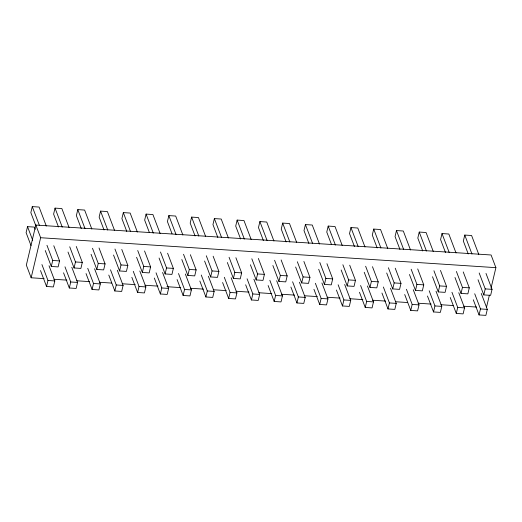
<?xml version="1.0" encoding="UTF-8"?>
<svg xmlns="http://www.w3.org/2000/svg" width="522" height="522" viewBox="0 0 522 522"><rect width="100%" height="100%" fill="white"/><g stroke="black" fill="none" stroke-linecap="round" stroke-linejoin="round"><path stroke-width="0.78" d="M35.215 229.367L34.354 227.09L27.522 226.646L26.1 232.649L31 245.542M46.301 226.026L39.098 207.064L32.266 206.614L30.844 212.624L35.744 225.517M491.058 288.079L495.9 267.662L491.085 254.99L35.829 225.054L26.335 265.111L31.15 277.776L44.155 278.631M31.15 277.776L40.638 237.719L35.829 225.054M69.061 227.52L61.864 208.565L55.032 208.115L53.609 214.118L58.503 227.011M49.042 265.77L54.803 280.934L53.381 286.943L46.549 286.493L47.978 280.484L41.93 264.563M53.792 245.738L59.547 260.909L58.125 266.912L51.3 266.468L52.722 260.458L46.96 245.288M91.826 229.014L84.623 210.059L77.798 209.609L76.369 215.619L81.269 228.512M71.808 267.264L77.569 282.428L76.147 288.438L69.315 287.987L70.738 281.984L64.976 266.814M76.264 246.475L82.313 262.403L80.89 268.412L74.059 267.962L75.481 261.953L69.726 246.789M114.586 230.515L107.388 211.554L100.557 211.11L99.134 217.113L104.035 230.006M94.567 268.758L100.328 283.929L98.906 289.938L92.081 289.488L93.503 283.479L87.742 268.315M99.03 247.976L105.079 263.897L103.65 269.907L96.824 269.456L98.247 263.453L92.485 248.283M137.351 232.009L130.148 213.054L123.322 212.604L121.9 218.614L126.794 231.5M117.333 270.259L123.094 285.423L121.672 291.433L114.84 290.982L116.262 284.973L110.501 269.809M121.789 249.47L127.838 265.398L126.415 271.407L119.584 270.957L121.013 264.948L114.964 249.02M160.117 233.51L152.913 214.549L146.082 214.098L144.659 220.108L149.272 232.244M139.805 270.996L145.86 286.924L144.431 292.927L137.606 292.483L139.028 286.474L133.267 271.303M144.555 250.971L150.604 266.892L149.181 272.902L142.349 272.451L143.772 266.442L137.723 250.521M182.876 235.004L175.679 216.049L168.847 215.599L167.425 221.609L172.032 233.739M162.57 272.491L168.619 288.418L167.197 294.428L160.365 293.977L161.794 287.968L156.032 272.804M167.601 253.222L173.363 268.393L171.94 274.396L165.115 273.952L166.538 267.943L160.489 252.015M205.642 236.499L198.438 217.543L191.613 217.093L190.184 223.103L195.084 235.996M185.336 273.991L191.385 289.912L189.956 295.922L183.131 295.472L184.553 289.469L178.504 273.541M190.367 254.723L196.128 269.887L194.706 275.897L187.874 275.446L189.297 269.437L183.535 254.273M228.401 237.999L221.204 219.038L214.372 218.594L212.95 224.597L217.844 237.49M208.382 276.249L214.144 291.413L212.722 297.423L205.89 296.972L207.319 290.963L201.27 275.035M213.133 256.217L218.894 271.388L217.465 277.391L210.64 276.941L212.062 270.938L206.301 255.767M251.167 239.494L243.963 220.538L237.138 220.088L235.709 226.098L240.609 238.991M231.148 277.743L236.91 292.907L235.487 298.917L228.656 298.467L230.078 292.457L224.316 277.293M235.892 257.718L241.653 272.882L240.231 278.892L233.399 278.441L234.828 272.432L229.067 257.268M273.926 240.994L266.729 222.033L259.897 221.582L258.475 227.592L263.375 240.485M253.907 279.237L259.669 294.408L258.246 300.418L251.421 299.967L252.844 293.958L247.082 278.794M258.37 258.455L264.419 274.376L262.997 280.386L256.165 279.936L257.587 273.933L251.826 258.762M296.692 242.489L289.488 223.533L282.663 223.083L281.241 229.093L286.134 241.98M276.673 280.738L282.435 295.902L281.012 301.912L274.18 301.462L275.603 295.452L269.841 280.288M281.13 259.949L287.178 275.877L285.756 281.887L278.931 281.436L280.353 275.427L274.592 260.263M319.457 243.989L312.254 225.028L305.422 224.577L304 230.587L308.9 243.48M299.439 282.232L305.2 297.403L303.771 303.406L296.946 302.962L298.369 296.953L292.607 281.782M303.895 261.45L309.944 277.371L308.522 283.381L301.69 282.931L303.112 276.921L297.351 261.757M342.217 245.484L335.02 226.528L328.188 226.078L326.765 232.088L331.372 244.218M321.911 282.97L327.96 298.897L326.537 304.907L319.705 304.457L321.134 298.447L315.373 283.283M326.942 263.701L332.703 278.872L331.281 284.875L324.456 284.431L325.878 278.422L319.829 262.494M364.982 246.978L357.779 228.023L350.954 227.572L349.525 233.582L354.425 246.475M344.677 284.47L350.725 300.391L349.303 306.401L342.471 305.951L343.894 299.948L338.132 284.777M349.707 265.202L355.469 280.366L354.046 286.376L347.215 285.925L348.637 279.916L342.876 264.752M387.742 248.479L380.545 229.517L373.713 229.073L372.29 235.076L377.184 247.97M367.436 285.965L373.484 301.892L372.062 307.902L365.237 307.451L366.659 301.442L360.611 285.514M372.473 266.696L378.235 281.86L376.806 287.87L369.981 287.42L371.403 281.417L365.641 266.246M410.507 249.973L403.304 231.018L396.479 230.567L395.056 236.577L399.95 249.47M390.489 288.222L396.25 303.386L394.828 309.396L387.996 308.946L389.419 302.936L383.37 287.015M395.232 268.197L400.994 283.361L399.571 289.371L392.74 288.92L394.169 282.911L388.407 267.747M433.273 251.473L426.069 232.512L419.238 232.062L417.815 238.071L422.716 250.965M413.254 289.717L419.009 304.887L417.587 310.89L410.762 310.446L412.184 304.437L406.423 289.266M417.711 268.934L423.76 284.855L422.337 290.865L415.505 290.415L416.928 284.405L411.166 269.241M456.032 252.968L448.829 234.013L442.003 233.562L440.581 239.572L445.475 252.459M436.014 291.217L441.775 306.381L440.353 312.391L433.521 311.941L434.943 305.931L429.188 290.767M440.47 270.429L446.519 286.356L445.096 292.366L438.271 291.915L439.694 285.906L433.932 270.742M478.798 254.468L471.594 235.507L464.763 235.057L463.34 241.066L468.241 253.96M458.779 292.712L464.541 307.882L463.112 313.885L456.287 313.435L457.709 307.432L451.948 292.261M463.236 271.929L469.285 287.85L467.862 293.86L461.03 293.41L462.453 287.4L456.404 271.479M481.251 293.449L487.3 309.376L485.878 315.386L479.046 314.936L480.475 308.926L474.713 293.762M485.995 273.424L492.044 289.351L490.621 295.354L483.796 294.91L485.219 288.901L479.17 272.973M486.406 307.712L489.388 295.152M40.638 237.719L495.9 267.662M52.722 260.458L59.547 260.909M75.481 261.953L82.313 262.403M98.247 263.453L105.079 263.897M121.013 264.948L127.838 265.398M143.772 266.442L150.604 266.892M166.538 267.943L173.363 268.393M189.297 269.437L196.128 269.887M212.062 270.938L218.894 271.388M234.828 272.432L241.653 272.882M257.587 273.933L264.419 274.376M280.353 275.427L287.178 275.877M303.112 276.921L309.944 277.371M325.878 278.422L332.703 278.872M348.637 279.916L355.469 280.366M371.403 281.417L378.235 281.86M394.169 282.911L400.994 283.361M416.928 284.405L423.76 284.855M439.694 285.906L446.519 286.356M462.453 287.4L469.285 287.85M485.219 288.901L492.044 289.351M53.91 279.27L66.92 280.131M76.675 280.771L89.686 281.626M99.441 282.265L111.63 283.068M122.2 283.766L135.211 284.62M144.966 285.26L157.97 286.115M166.916 286.702L180.736 287.615M190.491 288.255L203.495 289.11M213.257 289.749L226.261 290.61M236.016 291.25L249.027 292.105M258.781 292.744L271.786 293.599M281.541 294.245L294.552 295.1M304.306 295.739L317.311 296.594M327.066 297.24L340.076 298.095M349.831 298.734L362.836 299.589M372.597 300.228L385.601 301.083M395.356 301.729L407.551 302.532M418.122 303.223L431.126 304.078M440.881 304.724L453.076 305.527M463.647 306.218L476.651 307.073M47.978 280.484L54.803 280.934M70.738 281.984L77.569 282.428M93.503 283.479L100.328 283.929M116.262 284.973L123.094 285.423M139.028 286.474L145.86 286.924M161.794 287.968L168.619 288.418M184.553 289.469L191.385 289.912M207.319 290.963L214.144 291.413M230.078 292.457L236.91 292.907M252.844 293.958L259.669 294.408M275.603 295.452L282.435 295.902M298.369 296.953L305.2 297.403M321.134 298.447L327.96 298.897M343.894 299.948L350.725 300.391M366.659 301.442L373.484 301.892M389.419 302.936L396.25 303.386M412.184 304.437L419.009 304.887M434.943 305.931L441.775 306.381M457.709 307.432L464.541 307.882M480.475 308.926L487.3 309.376M464.763 235.057L471.966 254.018M478.035 279.74L483.796 294.91M473.284 299.772L479.046 314.936M442.003 233.562L449.207 252.517M454.982 277.489L461.03 293.41M450.238 297.514L456.287 313.435M419.238 232.062L426.441 251.023M432.51 276.745L438.271 291.915M427.472 296.013L433.521 311.941M396.479 230.567L403.676 249.523M409.457 274.494L415.505 290.415M404.713 294.519L410.762 310.446M373.713 229.073L380.916 248.028M386.691 272.993L392.74 288.92M381.947 293.025L387.996 308.946M350.954 227.572L358.151 246.534M364.219 272.256L369.981 287.42M359.475 292.281L365.237 307.451M328.188 226.078L335.392 245.033M341.166 269.998L347.215 285.925M336.422 290.03L342.471 305.951M305.422 224.577L312.626 243.539M318.694 269.261L324.456 284.431M313.944 289.292L319.705 304.457M282.663 223.083L289.867 242.038M295.641 267.01L301.69 282.931M290.898 287.035L296.946 302.962M259.897 221.582L267.101 240.544M272.875 265.509L278.931 281.436M268.132 285.541L274.18 301.462M237.138 220.088L244.335 239.05M250.403 264.771L256.165 279.936M245.66 284.797L251.421 299.967M214.372 218.594L221.576 237.549M227.351 262.514L233.399 278.441M222.607 282.546L228.656 298.467M191.613 217.093L198.81 236.055M204.591 261.02L210.64 276.941M199.841 281.045L205.89 296.972M168.847 215.599L176.051 234.554M181.826 259.519L187.874 275.446M177.082 279.551L183.131 295.472M146.082 214.098L153.285 233.06M159.066 258.025L165.115 273.952M154.316 278.05L160.365 293.977M123.322 212.604L130.52 231.559M136.588 257.287L142.349 272.451M131.844 277.312L137.606 292.483M100.557 211.11L107.76 230.065M113.535 255.03L119.584 270.957M108.791 275.061L114.84 290.982M77.798 209.609L84.995 228.571M91.063 254.292L96.824 269.456M86.032 273.561L92.081 289.488M55.032 208.115L62.235 227.07M68.01 252.035L74.059 267.962M63.553 272.823L69.315 287.987M32.266 206.614L39.47 225.576M45.251 250.54L51.3 266.468M27.522 226.646L32.71 240.296M40.501 270.566L46.549 286.493"/></g></svg>
